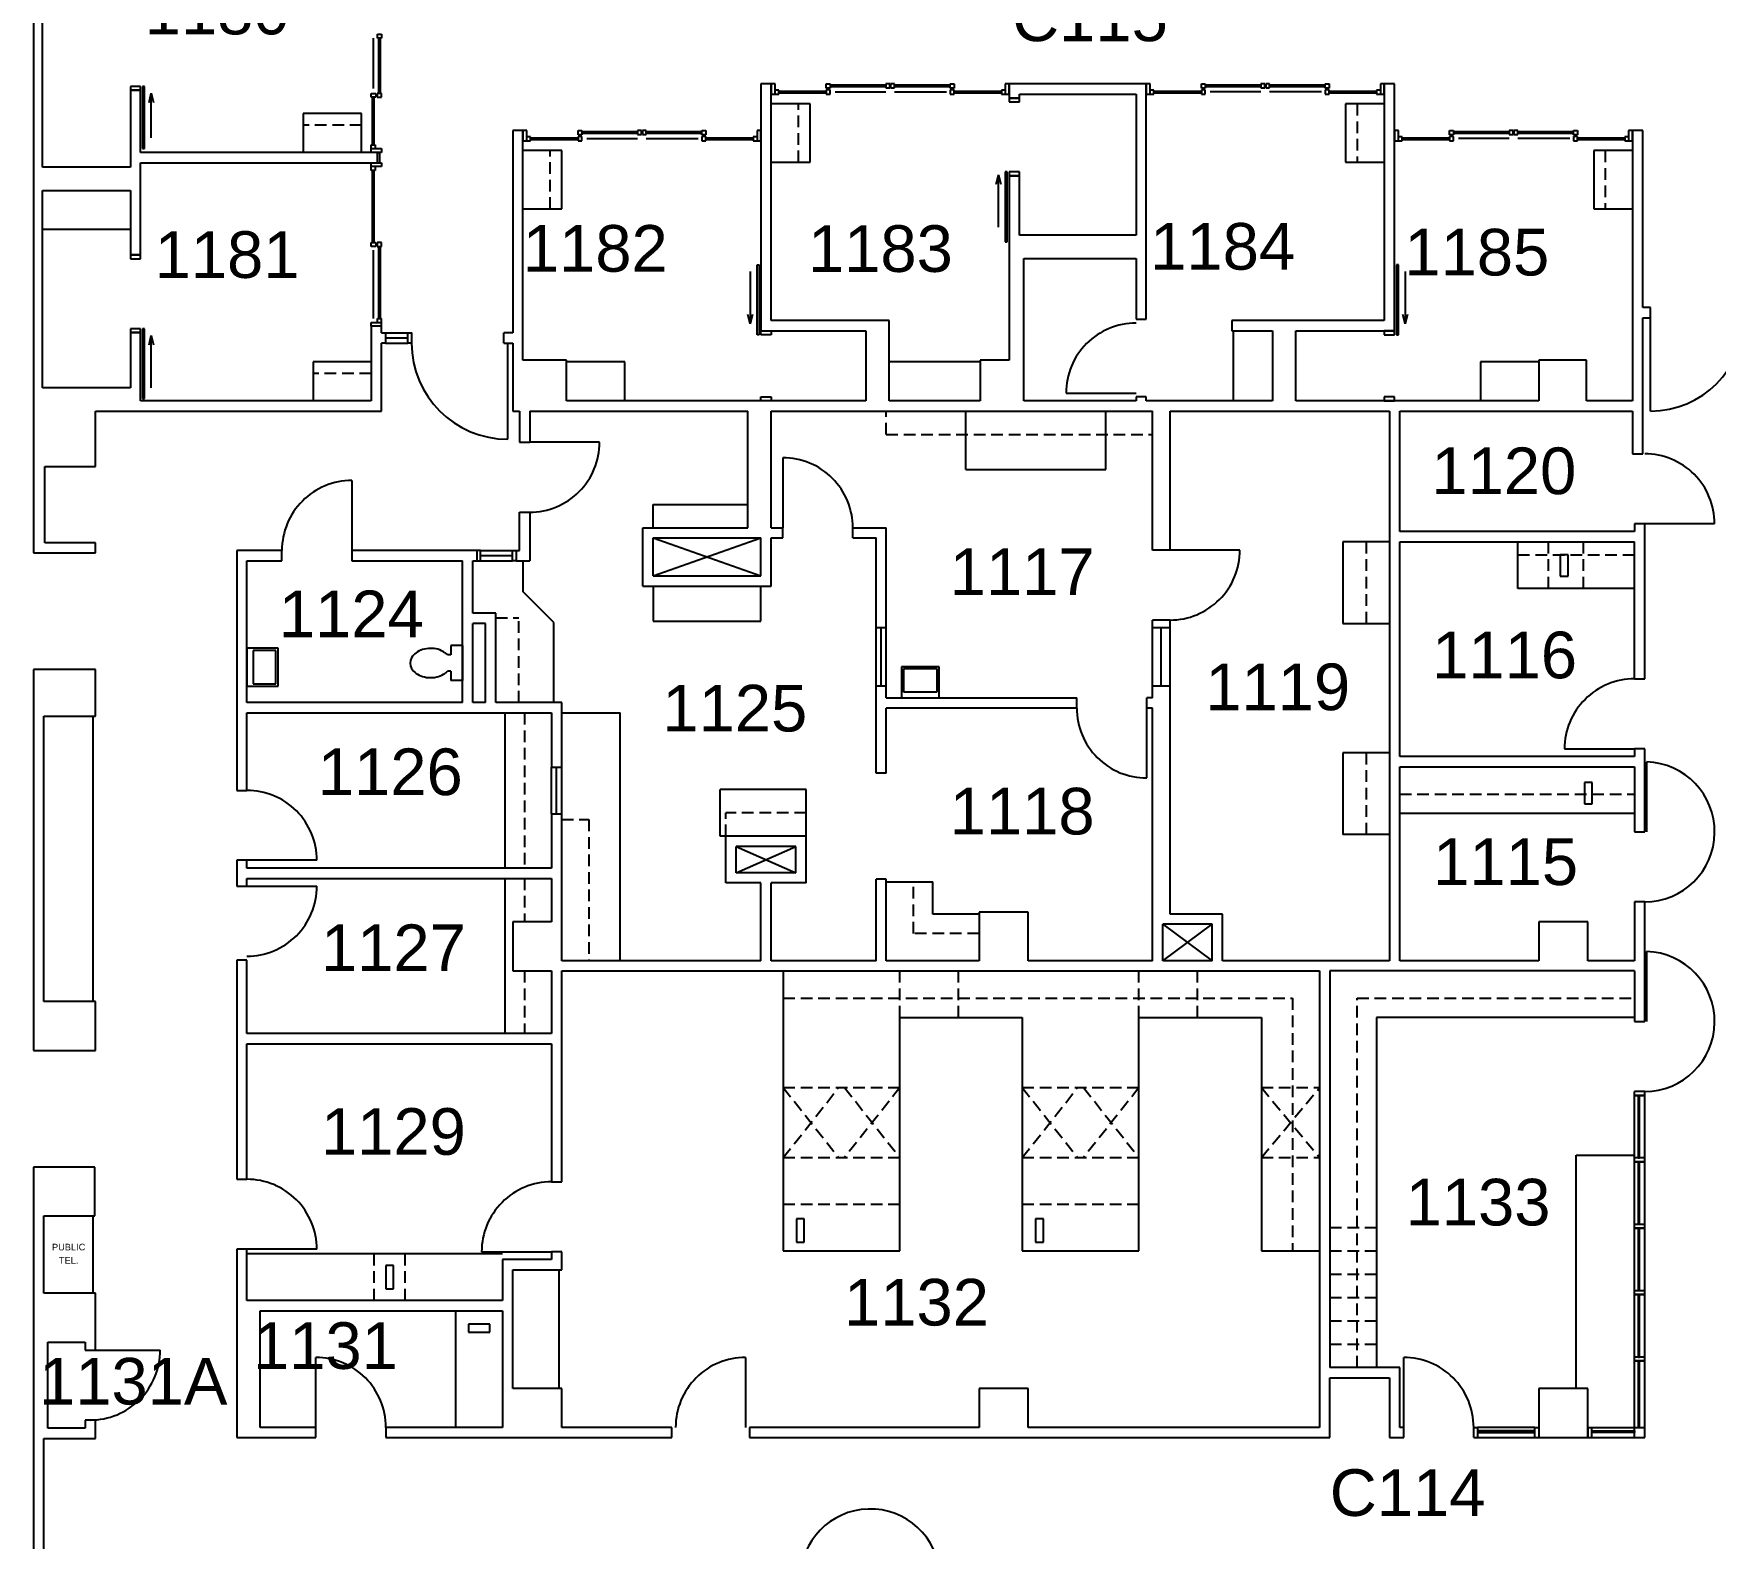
# Model space of a CAD drawing. Header units: inches. Extents: x -84 to 5907, y -479 to 3000.
# Drawn here: x 3899 to 4764, y 1703 to 2477 of the extents above; entities that cross this region are included whole.
import ezdxf
from ezdxf.enums import TextEntityAlignment as Align

# ---------------------------------------------------------------- set-up
doc = ezdxf.new("R2010")
doc.units = ezdxf.units.IN
doc.header["$LTSCALE"] = 48
doc.header["$MEASUREMENT"] = 0
doc.linetypes.add('HIDDEN2', pattern=[0.1875, 0.125, -0.0625])
for name, color, linetype in [('A-ANNO-RNUM', 4, 'CONTINUOUS'), ('A-ANNO-TEXT', 4, 'CONTINUOUS'), ('A-DOOR', 2, 'CONTINUOUS'), ('A-FLOR-CASE', 3, 'CONTINUOUS'), ('A-FLOR-CASE-UPPR', 3, 'HIDDEN2'), ('A-FLOR-EVTR', 2, 'CONTINUOUS'), ('A-FLOR-PFIX', 2, 'CONTINUOUS'), ('A-GLAZ', 2, 'CONTINUOUS'), ('A-GLAZ-SILL', 1, 'CONTINUOUS'), ('A-WALL-FULL', 6, 'CONTINUOUS')]:
    doc.layers.add(name, color=color, linetype=linetype)
doc.styles.add('ARIAL', font='arial.ttf')

msp = doc.modelspace()

# ---------------------------------------------------------------- linework, layer by layer
at = {"layer": 'A-ANNO-TEXT'}
for p, q in [((4394.12, 2399.13), (4395.32, 2403.93)), ((4395.32, 2403.93), (4396.52, 2399.13)), ((4395.32, 2377), (4395.32, 2403.93))]:
    msp.add_line(p, q, dxfattribs=at)
at = {"layer": 'A-DOOR'}
for p, q in [((4075.84, 2476.34), (4077.84, 2476.34)), ((4075.84, 2474.34), (4075.84, 2476.34)), ((4077.84, 2476.34), (4077.84, 2474.34)), ((4073.71, 2448.38), (4073.71, 2474.34)), ((4077.84, 2474.34), (4075.84, 2474.34)), ((4076.52, 2445.84), (4076.52, 2474.34)), ((4077.15, 2474.34), (4077.15, 2445.84)), ((3953.88, 2449.44), (3948.63, 2449.44)), ((3948.63, 2449.44), (3948.63, 2447.44)), ((3953.88, 2447.44), (3953.88, 2449.44)), ((3955.88, 2449.44), (3954.88, 2449.44)), ((3954.88, 2449.44), (3954.88, 2417.47)), ((3955.88, 2417.47), (3955.88, 2449.44)), ((4280.34, 2450.72), (4278.34, 2450.72)), ((4278.34, 2450.72), (4278.34, 2445.47)), ((4280.34, 2445.47), (4280.34, 2450.72)), ((4306.71, 2450.72), (4308.71, 2450.72)), ((4306.71, 2448.47), (4306.71, 2450.72)), ((4308.71, 2450.72), (4308.71, 2448.47)), ((4337.34, 2450.03), (4308.71, 2450.03)), ((4308.71, 2449.41), (4337.34, 2449.41)), ((4337.34, 2450.72), (4337.34, 2448.72)), ((4339.34, 2450.72), (4337.34, 2450.72)), ((4339.34, 2448.72), (4339.34, 2450.72)), ((4341.84, 2450.72), (4339.84, 2450.72)), ((4339.84, 2450.72), (4339.84, 2448.72)), ((4341.84, 2448.72), (4341.84, 2450.72)), ((4370.46, 2450.03), (4341.84, 2450.03)), ((4341.84, 2449.41), (4370.46, 2449.41)), ((4370.46, 2450.72), (4372.46, 2450.72)), ((4370.46, 2448.47), (4370.46, 2450.72)), ((4372.46, 2450.72), (4372.46, 2448.47)), ((4398.84, 2450.72), (4398.84, 2445.47)), ((4400.84, 2450.72), (4398.84, 2450.72)), ((4400.84, 2445.47), (4400.84, 2450.72)), ((4473.34, 2450.72), (4471.34, 2450.72)), ((4471.34, 2450.72), (4471.34, 2445.47)), ((4473.34, 2445.47), (4473.34, 2450.72)), ((4499.71, 2450.72), (4501.71, 2450.72)), ((4499.71, 2448.47), (4499.71, 2450.72)), ((4501.71, 2450.72), (4501.71, 2448.47)), ((4530.34, 2450.03), (4501.71, 2450.03)), ((4501.71, 2449.41), (4530.34, 2449.41)), ((4530.34, 2450.72), (4530.34, 2448.72)), ((4532.34, 2450.72), (4530.34, 2450.72)), ((4532.34, 2448.72), (4532.34, 2450.72)), ((4534.84, 2450.72), (4532.84, 2450.72)), ((4532.84, 2450.72), (4532.84, 2448.72)), ((4534.84, 2448.72), (4534.84, 2450.72)), ((4563.46, 2450.03), (4534.84, 2450.03)), ((4534.84, 2449.41), (4563.46, 2449.41)), ((4563.46, 2450.72), (4565.46, 2450.72)), ((4563.46, 2448.47), (4563.46, 2450.72)), ((4565.46, 2450.72), (4565.46, 2448.47)), ((4591.84, 2450.72), (4591.84, 2445.47)), ((4593.84, 2450.72), (4591.84, 2450.72)), ((4593.84, 2445.47), (4593.84, 2450.72)), ((3948.63, 2447.44), (3953.88, 2447.44)), ((3958.2, 2441.11), (3959.4, 2445.91)), ((3959.4, 2445.91), (3960.6, 2441.11)), ((3959.4, 2423.01), (3959.4, 2445.91)), ((4072.59, 2443.84), (4072.59, 2445.84)), ((4072.59, 2445.84), (4074.84, 2445.84)), ((4074.84, 2443.84), (4072.59, 2443.84)), ((4073.27, 2443.84), (4073.9, 2443.84)), ((4073.27, 2419.47), (4073.27, 2443.84)), ((4073.9, 2443.84), (4073.9, 2419.47)), ((4074.84, 2445.84), (4074.84, 2443.84)), ((4075.59, 2445.84), (4075.59, 2443.84)), ((4077.84, 2445.84), (4075.59, 2445.84)), ((4075.59, 2443.84), (4077.84, 2443.84)), ((4077.84, 2443.84), (4077.84, 2445.84)), ((4278.34, 2445.47), (4282.34, 2445.47)), ((4282.34, 2447.47), (4280.34, 2447.47)), ((4282.34, 2445.47), (4282.34, 2447.47)), ((4306.71, 2446.78), (4282.34, 2446.78)), ((4282.34, 2446.16), (4306.71, 2446.16)), ((4308.71, 2448.47), (4306.71, 2448.47)), ((4306.71, 2447.72), (4306.71, 2445.47)), ((4308.71, 2447.72), (4306.71, 2447.72)), ((4306.71, 2446.16), (4306.71, 2446.78)), ((4306.71, 2445.47), (4308.71, 2445.47)), ((4308.71, 2445.47), (4308.71, 2447.72)), ((4311.24, 2446.59), (4337.34, 2446.59)), ((4337.34, 2448.72), (4339.34, 2448.72)), ((4339.84, 2448.72), (4341.84, 2448.72)), ((4341.84, 2446.59), (4368.49, 2446.59)), ((4372.46, 2448.47), (4370.46, 2448.47)), ((4370.46, 2447.72), (4370.46, 2445.47)), ((4372.46, 2447.72), (4370.46, 2447.72)), ((4370.46, 2445.47), (4372.46, 2445.47)), ((4372.46, 2445.47), (4372.46, 2447.72)), ((4372.46, 2446.78), (4372.46, 2446.16)), ((4396.84, 2446.78), (4372.46, 2446.78)), ((4372.46, 2446.16), (4396.84, 2446.16)), ((4396.84, 2447.47), (4396.84, 2445.47)), ((4398.84, 2447.47), (4396.84, 2447.47)), ((4396.84, 2445.47), (4400.84, 2445.47)), ((4400.84, 2443.47), (4400.84, 2441.47)), ((4406.09, 2443.47), (4400.84, 2443.47)), ((4400.84, 2441.47), (4406.09, 2441.47)), ((4406.09, 2441.47), (4406.09, 2443.47)), ((4471.34, 2445.47), (4475.34, 2445.47)), ((4475.34, 2447.47), (4473.34, 2447.47)), ((4475.34, 2445.47), (4475.34, 2447.47)), ((4499.71, 2446.78), (4475.34, 2446.78)), ((4475.34, 2446.16), (4499.71, 2446.16)), ((4501.71, 2448.47), (4499.71, 2448.47)), ((4499.71, 2447.72), (4499.71, 2445.47)), ((4501.71, 2447.72), (4499.71, 2447.72)), ((4499.71, 2446.16), (4499.71, 2446.78)), ((4499.71, 2445.47), (4501.71, 2445.47)), ((4501.71, 2445.47), (4501.71, 2447.72)), ((4530.34, 2446.59), (4504.24, 2446.59)), ((4530.34, 2448.72), (4532.34, 2448.72)), ((4532.84, 2448.72), (4534.84, 2448.72)), ((4561.49, 2446.59), (4534.84, 2446.59)), ((4565.46, 2448.47), (4563.46, 2448.47)), ((4563.46, 2447.72), (4563.46, 2445.47)), ((4565.46, 2447.72), (4563.46, 2447.72)), ((4563.46, 2445.47), (4565.46, 2445.47)), ((4565.46, 2445.47), (4565.46, 2447.72)), ((4565.46, 2446.78), (4565.46, 2446.16)), ((4589.84, 2446.78), (4565.46, 2446.78)), ((4565.46, 2446.16), (4589.84, 2446.16)), ((4589.84, 2447.47), (4589.84, 2445.47)), ((4591.84, 2447.47), (4589.84, 2447.47)), ((4589.84, 2445.47), (4593.84, 2445.47)), ((4152.59, 2426.72), (4150.59, 2426.72)), ((4150.59, 2426.72), (4150.59, 2421.47)), ((4152.59, 2421.47), (4152.59, 2426.72)), ((4154.59, 2423.47), (4152.59, 2423.47)), ((4154.59, 2421.47), (4154.59, 2423.47)), ((4178.96, 2426.72), (4180.96, 2426.72)), ((4178.96, 2424.47), (4178.96, 2426.72)), ((4180.96, 2424.47), (4178.96, 2424.47)), ((4178.96, 2423.72), (4178.96, 2421.47)), ((4180.96, 2423.72), (4178.96, 2423.72)), ((4180.96, 2426.72), (4180.96, 2424.47)), ((4209.59, 2426.03), (4180.96, 2426.03)), ((4180.96, 2425.41), (4209.59, 2425.41)), ((4180.96, 2421.47), (4180.96, 2423.72)), ((4209.59, 2426.72), (4209.59, 2424.72)), ((4211.59, 2426.72), (4209.59, 2426.72)), ((4209.59, 2424.72), (4211.59, 2424.72)), ((4211.59, 2424.72), (4211.59, 2426.72)), ((4214.09, 2426.72), (4212.09, 2426.72)), ((4212.09, 2426.72), (4212.09, 2424.72)), ((4212.09, 2424.72), (4214.09, 2424.72)), ((4214.09, 2424.72), (4214.09, 2426.72)), ((4242.71, 2426.03), (4214.09, 2426.03)), ((4214.09, 2425.41), (4242.71, 2425.41)), ((4242.71, 2426.72), (4244.71, 2426.72)), ((4242.71, 2424.47), (4242.71, 2426.72)), ((4244.71, 2424.47), (4242.71, 2424.47)), ((4242.71, 2423.72), (4242.71, 2421.47)), ((4244.71, 2423.72), (4242.71, 2423.72)), ((4244.71, 2426.72), (4244.71, 2424.47)), ((4244.71, 2421.47), (4244.71, 2423.72)), ((4269.09, 2423.47), (4269.09, 2421.47)), ((4271.09, 2423.47), (4269.09, 2423.47)), ((4271.09, 2426.72), (4271.09, 2421.47)), ((4273.09, 2426.72), (4271.09, 2426.72)), ((4273.09, 2421.47), (4273.09, 2426.72)), ((4601.09, 2426.72), (4599.09, 2426.72)), ((4599.09, 2426.72), (4599.09, 2421.47)), ((4601.09, 2421.47), (4601.09, 2426.72)), ((4603.09, 2423.47), (4601.09, 2423.47)), ((4603.09, 2421.47), (4603.09, 2423.47)), ((4627.46, 2426.72), (4629.46, 2426.72)), ((4627.46, 2424.47), (4627.46, 2426.72)), ((4629.46, 2424.47), (4627.46, 2424.47)), ((4627.46, 2423.72), (4627.46, 2421.47)), ((4629.46, 2423.72), (4627.46, 2423.72)), ((4629.46, 2426.72), (4629.46, 2424.47)), ((4658.09, 2426.03), (4629.46, 2426.03)), ((4629.46, 2425.41), (4658.09, 2425.41)), ((4629.46, 2421.47), (4629.46, 2423.72)), ((4658.09, 2426.72), (4658.09, 2424.72)), ((4660.09, 2426.72), (4658.09, 2426.72)), ((4658.09, 2424.72), (4660.09, 2424.72)), ((4660.09, 2424.72), (4660.09, 2426.72)), ((4662.59, 2426.72), (4660.59, 2426.72)), ((4660.59, 2426.72), (4660.59, 2424.72)), ((4660.59, 2424.72), (4662.59, 2424.72)), ((4662.59, 2424.72), (4662.59, 2426.72)), ((4691.21, 2426.03), (4662.59, 2426.03)), ((4662.59, 2425.41), (4691.21, 2425.41)), ((4691.21, 2426.72), (4693.21, 2426.72)), ((4691.21, 2424.47), (4691.21, 2426.72)), ((4693.21, 2424.47), (4691.21, 2424.47)), ((4691.21, 2423.72), (4691.21, 2421.47)), ((4693.21, 2423.72), (4691.21, 2423.72)), ((4693.21, 2426.72), (4693.21, 2424.47)), ((4693.21, 2421.47), (4693.21, 2423.72)), ((4717.59, 2423.47), (4717.59, 2421.47)), ((4719.59, 2423.47), (4717.59, 2423.47)), ((4719.59, 2426.72), (4719.59, 2421.47)), ((4721.59, 2426.72), (4719.59, 2426.72)), ((4721.59, 2421.47), (4721.59, 2426.72)), ((3954.88, 2417.47), (3955.88, 2417.47)), ((4072.59, 2419.47), (4074.59, 2419.47)), ((4072.59, 2415.47), (4072.59, 2419.47)), ((4072.59, 2417.47), (4077.84, 2417.47)), ((4077.84, 2415.47), (4072.59, 2415.47)), ((4074.59, 2419.47), (4074.59, 2417.47)), ((4075.84, 2415.47), (4076.84, 2415.47)), ((4075.84, 2410.22), (4075.84, 2415.47)), ((4076.84, 2415.47), (4076.84, 2410.22)), ((4077.84, 2417.47), (4077.84, 2415.47)), ((4150.59, 2421.47), (4154.59, 2421.47)), ((4178.96, 2422.78), (4154.59, 2422.78)), ((4154.59, 2422.16), (4178.96, 2422.16)), ((4178.96, 2422.16), (4178.96, 2422.78)), ((4178.96, 2421.47), (4180.96, 2421.47)), ((4183.49, 2422.59), (4209.59, 2422.59)), ((4214.09, 2422.59), (4240.74, 2422.59)), ((4242.71, 2421.47), (4244.71, 2421.47)), ((4244.71, 2422.78), (4244.71, 2422.16)), ((4269.09, 2422.78), (4244.71, 2422.78)), ((4244.71, 2422.16), (4269.09, 2422.16)), ((4269.09, 2421.47), (4273.09, 2421.47)), ((4599.09, 2421.47), (4603.09, 2421.47)), ((4627.46, 2422.78), (4603.09, 2422.78)), ((4603.09, 2422.16), (4627.46, 2422.16)), ((4627.46, 2422.16), (4627.46, 2422.78)), ((4627.46, 2421.47), (4629.46, 2421.47)), ((4658.09, 2422.59), (4631.99, 2422.59)), ((4689.24, 2422.59), (4662.59, 2422.59)), ((4691.21, 2421.47), (4693.21, 2421.47)), ((4693.21, 2422.78), (4693.21, 2422.16)), ((4717.59, 2422.78), (4693.21, 2422.78)), ((4693.21, 2422.16), (4717.59, 2422.16)), ((4717.59, 2421.47), (4721.59, 2421.47)), ((4072.59, 2406.22), (4072.59, 2410.22)), ((4072.59, 2410.22), (4077.84, 2410.22)), ((4077.84, 2408.22), (4072.59, 2408.22)), ((4074.59, 2406.22), (4072.59, 2406.22)), ((4073.27, 2369.16), (4073.27, 2406.22)), ((4073.9, 2406.22), (4073.9, 2369.16)), ((4074.59, 2408.22), (4074.59, 2406.22)), ((4077.84, 2410.22), (4077.84, 2408.22)), ((4398.84, 2405.58), (4398.84, 2369.58)), ((4399.84, 2405.58), (4398.84, 2405.58)), ((4399.84, 2369.58), (4399.84, 2405.58)), ((4400.84, 2405.47), (4400.84, 2403.47)), ((4406.09, 2405.47), (4400.84, 2405.47)), ((4400.84, 2403.47), (4406.09, 2403.47)), ((4406.09, 2403.47), (4406.09, 2405.47)), ((3948.63, 2362.84), (3948.63, 2360.84)), ((3953.88, 2362.84), (3948.63, 2362.84)), ((3953.88, 2360.84), (3953.88, 2362.84)), ((4072.59, 2367.16), (4072.59, 2369.16)), ((4072.59, 2369.16), (4074.84, 2369.16)), ((4074.84, 2367.16), (4072.59, 2367.16)), ((4073.9, 2369.16), (4073.27, 2369.16)), ((4073.71, 2330.09), (4073.71, 2365.19)), ((4074.84, 2369.16), (4074.84, 2367.16)), ((4075.59, 2369.16), (4075.59, 2367.16)), ((4077.84, 2369.16), (4075.59, 2369.16)), ((4075.59, 2367.16), (4077.84, 2367.16)), ((4076.52, 2330.09), (4076.52, 2367.16)), ((4077.15, 2367.16), (4077.15, 2330.09)), ((4077.84, 2367.16), (4077.84, 2369.16)), ((4398.84, 2369.58), (4399.84, 2369.58)), ((3948.63, 2360.84), (3953.88, 2360.84)), ((4267.57, 2354.18), (4267.57, 2327.26)), ((4271.09, 2357.72), (4272.09, 2357.72)), ((4271.09, 2321.72), (4271.09, 2357.72)), ((4272.09, 2357.72), (4272.09, 2321.72)), ((4601.09, 2357.72), (4600.09, 2357.72)), ((4600.09, 2357.72), (4600.09, 2321.72)), ((4601.09, 2321.72), (4601.09, 2357.72)), ((4604.6, 2354.18), (4604.6, 2327.26)), ((4072.59, 2328.09), (4077.84, 2328.09)), ((4072.59, 2326.09), (4072.59, 2328.09)), ((4075.84, 2330.09), (4077.84, 2330.09)), ((4075.84, 2328.09), (4075.84, 2330.09)), ((4077.84, 2326.09), (4077.84, 2330.09)), ((4267.57, 2327.26), (4266.37, 2332.06)), ((4268.77, 2332.06), (4267.57, 2327.26)), ((4604.6, 2327.26), (4603.4, 2332.06)), ((4605.8, 2332.06), (4604.6, 2327.26)), ((4730.84, 2282.47), (4730.84, 2330.47)), ((3953.88, 2324.84), (3948.63, 2324.84)), ((3948.63, 2324.84), (3948.63, 2322.84)), ((3948.63, 2322.84), (3953.88, 2322.84)), ((3953.88, 2322.84), (3953.88, 2324.84)), ((3955.88, 2324.84), (3954.88, 2324.84)), ((3954.88, 2324.84), (3954.88, 2288.84)), ((3955.88, 2288.84), (3955.88, 2324.84)), ((3958.2, 2316.51), (3959.4, 2321.31)), ((3959.4, 2321.31), (3960.6, 2316.51)), ((3959.4, 2294.38), (3959.4, 2321.31)), ((4077.84, 2326.09), (4072.59, 2326.09)), ((4272.09, 2321.72), (4271.09, 2321.72)), ((4273.09, 2323.72), (4278.34, 2323.72)), ((4273.09, 2321.72), (4273.09, 2323.72)), ((4278.34, 2321.72), (4273.09, 2321.72)), ((4278.34, 2323.72), (4278.34, 2321.72)), ((4593.84, 2323.72), (4593.84, 2321.72)), ((4599.09, 2323.72), (4593.84, 2323.72)), ((4593.84, 2321.72), (4599.09, 2321.72)), ((4599.09, 2321.72), (4599.09, 2323.72)), ((4600.09, 2321.72), (4601.09, 2321.72)), ((4142.84, 2267.97), (4142.84, 2317.47)), ((3954.88, 2288.84), (3955.88, 2288.84)), ((4273.09, 2289.72), (4278.34, 2289.72)), ((4273.09, 2287.72), (4273.09, 2289.72)), ((4278.34, 2287.72), (4273.09, 2287.72)), ((4278.34, 2289.72), (4278.34, 2287.72)), ((4430.09, 2291.72), (4466.09, 2291.72)), ((4599.09, 2289.72), (4593.84, 2289.72)), ((4593.84, 2289.72), (4593.84, 2287.72)), ((4593.84, 2287.72), (4599.09, 2287.72)), ((4599.09, 2287.72), (4599.09, 2289.72)), ((4190.09, 2266.47), (4154.09, 2266.47)), ((4284.34, 2258.47), (4284.34, 2222.47)), ((4062.59, 2246.72), (4062.59, 2210.72)), ((4763.84, 2224.47), (4727.84, 2224.47)), ((4519.59, 2210.97), (4483.59, 2210.97)), ((4471.59, 2093.72), (4471.59, 2129.72)), ((4686.59, 2108.72), (4722.59, 2108.72)), ((4728.84, 2101.93), (4728.84, 2065.99)), ((4044.59, 2051.37), (4008.59, 2051.37)), ((4008.59, 2038.07), (4044.59, 2038.07)), ((4728.84, 2004.47), (4728.84, 1968.47)), ((4044.59, 1851.3), (4008.59, 1851.3)), ((4129.34, 1849.97), (4165.34, 1849.97)), ((3927.96, 1799.47), (3963.96, 1799.47)), ((4044.09, 1759.72), (4044.09, 1795.72)), ((4265.17, 1795.72), (4265.17, 1759.72)), ((4603.84, 1759.72), (4603.84, 1795.72))]:
    msp.add_line(p, q, dxfattribs=at)
for centre, radius, start, end in [((4730.84, 2330.47), 48, 270, 0), ((4466.09, 2291.72), 36, 89.99999, 180.00001), ((4142.84, 2317.47), 49.5, 180, 270), ((4154.09, 2266.47), 36, 270, 0.00001), ((4727.84, 2224.47), 36, 359.99999, 90.00001), ((4284.34, 2222.47), 36, 359.99999, 90.00001), ((4062.59, 2210.72), 36, 89.99999, 180), ((4483.59, 2210.97), 36, 270.00001, 0.00003), ((4722.59, 2108.72), 36, 89.99999, 180.00001), ((4471.59, 2129.72), 36, 180.00001, 270.00003), ((4727.84, 2065.99), 36, 269.99999, 88.4083), ((4008.59, 2051.37), 36, 359.99999, 90), ((4008.59, 2038.07), 36, 269.99999, 0.00001), ((4727.84, 1968.47), 36, 269.99999, 88.4083), ((4008.59, 1851.3), 36, 359.99999, 90), ((4165.34, 1849.97), 36, 89.99999, 180.00001), ((3927.96, 1799.47), 36, 269.99999, 0.00001), ((4044.09, 1759.72), 36, 359.99999, 90.00001), ((4265.17, 1759.72), 36, 89.99999, 180), ((4603.84, 1759.72), 36, 359.99999, 90.00001), ((4329.34, 1681.72), 36, 3.18469, 180)]:
    msp.add_arc(centre, radius, start, end, dxfattribs=at)
at = {"layer": 'A-FLOR-CASE'}
for p, q in [((4298.34, 2440.47), (4278.34, 2440.47)), ((4298.34, 2410.47), (4298.34, 2440.47)), ((4573.84, 2440.47), (4573.84, 2410.47)), ((4593.84, 2440.47), (4573.84, 2440.47)), ((4067.59, 2435.47), (4037.59, 2435.47)), ((4037.59, 2435.47), (4037.59, 2415.47)), ((4067.59, 2415.47), (4067.59, 2435.47)), ((4170.59, 2416.47), (4150.59, 2416.47)), ((4170.59, 2386.47), (4170.59, 2416.47)), ((4701.59, 2416.47), (4701.59, 2386.47)), ((4721.59, 2416.47), (4701.59, 2416.47)), ((4278.34, 2410.47), (4298.34, 2410.47)), ((4573.84, 2410.47), (4593.84, 2410.47)), ((4150.59, 2386.47), (4170.59, 2386.47)), ((4701.59, 2386.47), (4721.59, 2386.47)), ((3948.63, 2375.84), (3903.46, 2375.84)), ((4516.34, 2287.72), (4516.34, 2323.72)), ((4072.59, 2307.72), (4042.59, 2307.72)), ((4042.59, 2307.72), (4042.59, 2287.72)), ((4203.09, 2307.72), (4173.09, 2307.72)), ((4203.09, 2287.72), (4203.09, 2307.72)), ((4385.96, 2307.72), (4339.09, 2307.72)), ((4643.34, 2307.72), (4643.34, 2287.72)), ((4673.34, 2307.72), (4643.34, 2307.72)), ((4378.59, 2252.47), (4378.59, 2282.47)), ((4450.59, 2252.47), (4450.59, 2282.47)), ((4378.59, 2252.47), (4450.59, 2252.47)), ((4217.59, 2234.47), (4266.34, 2234.47)), ((4217.59, 2222.47), (4217.59, 2234.47)), ((4572.59, 2215.22), (4572.59, 2173.22)), ((4596.59, 2215.22), (4572.59, 2215.22)), ((4662.59, 2191.22), (4662.59, 2215.22)), ((4684.38, 2208.56), (4684.38, 2197.56)), ((4688.38, 2208.56), (4684.38, 2208.56)), ((4688.38, 2197.56), (4688.38, 2208.56)), ((4150.65, 2205.47), (4150.65, 2189.62)), ((4166.59, 2173.68), (4150.65, 2189.62)), ((4217.59, 2192.47), (4217.59, 2174.47)), ((4273.09, 2174.47), (4273.09, 2192.47)), ((4722.59, 2191.22), (4662.59, 2191.22)), ((4684.38, 2197.56), (4688.38, 2197.56)), ((4166.59, 2132.47), (4166.59, 2173.68)), ((4217.59, 2174.47), (4273.09, 2174.47)), ((4572.59, 2173.22), (4596.59, 2173.22)), ((3929.34, 2125.47), (3929.34, 1978.72)), ((4141.34, 2127.22), (4141.34, 2047.37)), ((4170.59, 2127.22), (4200.59, 2127.22)), ((4200.59, 1999.72), (4200.59, 2127.22)), ((4596.59, 2106.72), (4572.59, 2106.72)), ((4572.59, 2106.72), (4572.59, 2064.72)), ((4296.34, 2087.72), (4252.09, 2087.72)), ((4252.09, 2063.72), (4252.09, 2087.72)), ((4296.34, 2063.72), (4296.34, 2087.72)), ((4696.86, 2091.42), (4696.86, 2080.42)), ((4700.86, 2091.42), (4696.86, 2091.42)), ((4700.86, 2080.42), (4700.86, 2091.42)), ((4696.86, 2080.42), (4700.86, 2080.42)), ((4722.59, 2075.47), (4601.84, 2075.47)), ((4255.09, 2063.72), (4252.09, 2063.72)), ((4596.59, 2064.72), (4572.59, 2064.72)), ((4141.34, 2042.07), (4141.34, 1962.22)), ((4337.59, 2040.29), (4361.59, 2040.29)), ((4361.59, 2023.72), (4361.59, 2040.29)), ((4385.34, 2023.72), (4361.59, 2023.72)), ((4284.59, 1994.47), (4284.59, 1850.47)), ((4344.59, 1970.47), (4407.59, 1970.47)), ((4344.59, 1850.47), (4344.59, 1970.47)), ((4407.59, 1970.47), (4407.59, 1850.47)), ((4467.59, 1970.47), (4530.59, 1970.47)), ((4467.59, 1850.47), (4467.59, 1970.47)), ((4530.59, 1970.47), (4530.59, 1850.47)), ((4589.84, 1970.47), (4589.84, 1790.47)), ((4722.59, 1970.47), (4589.84, 1970.47)), ((4692.59, 1899.72), (4722.59, 1899.72)), ((4692.59, 1779.72), (4692.59, 1899.72)), ((3929.34, 1868.47), (3929.34, 1828.72)), ((4291.41, 1867.04), (4291.41, 1855.04)), ((4295.41, 1867.04), (4291.41, 1867.04)), ((4295.41, 1855.04), (4295.41, 1867.04)), ((4414.41, 1867.04), (4414.41, 1855.04)), ((4418.41, 1867.04), (4414.41, 1867.04)), ((4418.41, 1855.04), (4418.41, 1867.04)), ((4291.41, 1855.04), (4295.41, 1855.04)), ((4414.41, 1855.04), (4418.41, 1855.04)), ((4140.09, 1848.97), (4008.59, 1848.97)), ((4284.59, 1850.47), (4344.59, 1850.47)), ((4407.59, 1850.47), (4467.59, 1850.47)), ((4530.59, 1850.47), (4560.59, 1850.47)), ((4080, 1842.97), (4080, 1830.97)), ((4084, 1842.97), (4080, 1842.97)), ((4084, 1830.97), (4084, 1842.97)), ((4169.34, 1779.72), (4169.34, 1840.72)), ((4080, 1830.97), (4084, 1830.97)), ((4116.09, 1759.72), (4116.09, 1819.72)), ((4122.59, 1812.72), (4122.59, 1808.72)), ((4133.59, 1812.72), (4122.59, 1812.72)), ((4122.59, 1808.72), (4133.59, 1808.72)), ((4133.59, 1808.72), (4133.59, 1812.72))]:
    msp.add_line(p, q, dxfattribs=at)
at = {"layer": 'A-FLOR-CASE-UPPR'}
for p, q in [((4292.34, 2410.47), (4292.34, 2440.47)), ((4579.84, 2440.47), (4579.84, 2410.47)), ((4067.59, 2429.47), (4037.59, 2429.47)), ((4164.59, 2386.47), (4164.59, 2416.47)), ((4707.59, 2416.47), (4707.59, 2386.47)), ((4072.59, 2301.72), (4042.59, 2301.72)), ((4337.59, 2270.47), (4337.59, 2282.47)), ((4337.59, 2270.47), (4474.59, 2270.47)), ((4584.59, 2215.22), (4584.59, 2173.22)), ((4662.59, 2208.47), (4722.59, 2208.47)), ((4678.39, 2191.22), (4678.39, 2215.22)), ((4696.39, 2191.22), (4696.39, 2215.22)), ((4136.59, 2176.18), (4148.59, 2176.18)), ((4148.59, 2132.47), (4148.59, 2176.18)), ((4151.34, 2127.22), (4151.34, 2047.37)), ((4584.59, 2106.72), (4584.59, 2064.72)), ((4601.84, 2085.47), (4722.59, 2085.47)), ((4170.59, 2072.29), (4184.59, 2072.29)), ((4184.59, 2072.29), (4184.59, 1999.72)), ((4296.34, 2075.72), (4255.09, 2075.72)), ((4255.09, 2063.72), (4255.09, 2075.72)), ((4151.34, 2042.07), (4151.34, 2019.72)), ((4351.59, 2013.72), (4351.59, 2040.29)), ((4385.34, 2013.72), (4351.59, 2013.72)), ((4151.34, 1994.47), (4151.34, 1962.22)), ((4344.59, 1970.47), (4344.59, 1994.47)), ((4374.59, 1994.47), (4374.59, 1970.47)), ((4467.59, 1970.47), (4467.59, 1994.47)), ((4497.59, 1994.47), (4497.59, 1970.47)), ((4284.59, 1980.47), (4546.59, 1980.47)), ((4546.59, 1980.47), (4546.59, 1850.47)), ((4579.84, 1980.47), (4722.59, 1980.47)), ((4579.84, 1790.47), (4579.84, 1980.47)), ((4284.59, 1934.47), (4344.59, 1934.47)), ((4284.59, 1898.47), (4313.09, 1934.47)), ((4284.59, 1934.47), (4313.09, 1898.47)), ((4344.59, 1934.47), (4316.09, 1898.47)), ((4316.09, 1934.47), (4344.59, 1898.47)), ((4407.59, 1934.47), (4467.59, 1934.47)), ((4407.59, 1898.47), (4436.09, 1934.47)), ((4407.59, 1934.47), (4436.09, 1898.47)), ((4467.59, 1934.47), (4439.09, 1898.47)), ((4439.09, 1934.47), (4467.59, 1898.47)), ((4530.59, 1934.47), (4560.59, 1934.47)), ((4530.59, 1898.47), (4560.59, 1934.47)), ((4530.59, 1934.47), (4560.59, 1898.47)), ((4284.59, 1898.47), (4344.59, 1898.47)), ((4407.59, 1898.47), (4467.59, 1898.47)), ((4530.59, 1898.47), (4560.59, 1898.47)), ((4284.59, 1874.47), (4344.59, 1874.47)), ((4407.59, 1874.47), (4467.59, 1874.47)), ((4565.84, 1862.47), (4589.84, 1862.47)), ((4074, 1824.97), (4074, 1848.97)), ((4090, 1824.97), (4090, 1848.97)), ((4565.84, 1850.47), (4589.84, 1850.47)), ((4565.84, 1838.47), (4589.84, 1838.47)), ((4565.84, 1826.47), (4589.84, 1826.47)), ((4565.84, 1814.47), (4589.84, 1814.47)), ((4565.84, 1802.47), (4589.84, 1802.47))]:
    msp.add_line(p, q, dxfattribs=at)
at = {"layer": 'A-FLOR-EVTR'}
for p, q in [((4217.59, 2197.72), (4273.09, 2217.22)), ((4217.59, 2217.22), (4273.09, 2197.72)), ((4260.34, 2044.97), (4291.09, 2058.47)), ((4260.34, 2058.47), (4291.09, 2044.97)), ((4479.84, 1999.72), (4505.34, 2018.47)), ((4479.84, 2018.47), (4505.34, 1999.72))]:
    msp.add_line(p, q, dxfattribs=at)
at = {"layer": 'A-FLOR-PFIX'}
for p, q in [((4024.6, 2160.45), (4008.59, 2160.45)), ((4008.59, 2160.45), (4008.59, 2141.03)), ((4023.47, 2159.37), (4011.74, 2159.37)), ((4011.74, 2159.37), (4011.74, 2142.11)), ((4023.47, 2142.11), (4023.47, 2159.37)), ((4024.6, 2141.03), (4024.6, 2160.45)), ((4113.59, 2157.08), (4111.73, 2157.08)), ((4119.59, 2161.84), (4113.59, 2161.84)), ((4113.59, 2161.84), (4113.59, 2157.08)), ((4119.59, 2161.84), (4119.59, 2143.84)), ((4113.59, 2148.61), (4111.73, 2148.61)), ((4113.59, 2148.61), (4113.59, 2143.84)), ((4345.36, 2150.98), (4345.36, 2134.97)), ((4364.77, 2150.98), (4345.36, 2150.98)), ((4346.44, 2149.86), (4346.44, 2138.12)), ((4363.69, 2149.86), (4346.44, 2149.86)), ((4363.69, 2138.12), (4363.69, 2149.86)), ((4364.77, 2134.97), (4364.77, 2150.98)), ((4008.59, 2141.03), (4024.6, 2141.03)), ((4011.74, 2142.11), (4023.47, 2142.11)), ((4119.59, 2143.84), (4113.59, 2143.84)), ((4346.44, 2138.12), (4363.69, 2138.12)), ((4345.36, 2134.97), (4364.77, 2134.97))]:
    msp.add_line(p, q, dxfattribs=at)
for centre, radius, start, end in [((4098.03, 2152.84), 5.44, 149.8906, 210.1094), ((4100.46, 2151.43), 8.25, 125.53768, 149.8906), ((4102.05, 2149.21), 10.98, 106.48174, 125.53768), ((4103.09, 2145.69), 14.65, 90, 106.48174), ((4103.76, 2149.32), 11.04, 73.51826, 93.51581), ((4103.45, 2148.26), 12.15, 54.46232, 73.51826), ((4105.72, 2151.43), 8.25, 43.16245, 54.46232), ((4100.46, 2154.25), 8.25, 210.1094, 234.46232), ((4102.05, 2156.48), 10.98, 234.46232, 253.51826), ((4104.13, 2156.48), 10.98, 286.48174, 305.53768), ((4105.72, 2154.25), 8.25, 305.53768, 316.83755), ((4103.09, 2159.99), 14.65, 253.51826, 270), ((4103.09, 2159.99), 14.65, 270, 286.48174)]:
    msp.add_arc(centre, radius, start, end, dxfattribs=at)
at = {"layer": 'A-GLAZ'}
for p, q in [((4079.84, 2320.09), (4091.34, 2320.09)), ((4128.84, 2208.09), (4145.21, 2208.09)), ((4334.96, 2140.97), (4334.96, 2170.97)), ((4479.09, 2140.97), (4479.09, 2170.97)), ((4167.96, 2075.29), (4167.96, 2099.29)), ((4724.46, 1930.47), (4724.46, 1898.32)), ((4725.21, 1930.47), (4724.46, 1930.47)), ((4725.21, 1930.47), (4724.46, 1930.47)), ((4725.21, 1898.32), (4725.21, 1930.47)), ((4724.46, 1898.32), (4725.21, 1898.32)), ((4724.46, 1896.32), (4724.46, 1864.17)), ((4725.21, 1896.32), (4724.46, 1896.32)), ((4725.21, 1864.17), (4725.21, 1896.32)), ((4724.46, 1864.17), (4725.21, 1864.17)), ((4724.46, 1862.17), (4724.46, 1830.02)), ((4725.21, 1862.17), (4724.46, 1862.17)), ((4725.21, 1830.02), (4725.21, 1862.17)), ((4724.46, 1830.02), (4725.21, 1830.02)), ((4724.46, 1828.02), (4724.46, 1795.87)), ((4725.21, 1828.02), (4724.46, 1828.02)), ((4725.21, 1795.87), (4725.21, 1828.02)), ((4724.46, 1795.87), (4725.21, 1795.87)), ((4724.46, 1793.87), (4724.46, 1759.72)), ((4725.21, 1793.87), (4724.46, 1793.87)), ((4725.21, 1759.72), (4725.21, 1793.87)), ((4641.84, 1757.85), (4641.84, 1757.1)), ((4671.34, 1757.84), (4641.84, 1757.85)), ((4641.84, 1757.1), (4671.34, 1757.09)), ((4671.34, 1757.09), (4671.34, 1757.84)), ((4698.59, 1759.72), (4698.59, 1754.47)), ((4700.59, 1757.09), (4700.59, 1757.84)), ((4700.59, 1757.84), (4722.59, 1757.84)), ((4722.59, 1757.09), (4700.59, 1757.09)), ((4722.59, 1757.84), (4722.59, 1757.09)), ((4724.46, 1759.72), (4725.21, 1759.72))]:
    msp.add_line(p, q, dxfattribs=at)
at = {"layer": 'A-GLAZ-SILL'}
for p, q in [((4079.84, 2322.72), (4091.34, 2322.72)), ((4079.84, 2317.47), (4091.34, 2317.47)), ((4128.84, 2210.72), (4145.21, 2210.72)), ((4128.84, 2205.47), (4145.21, 2205.47)), ((4332.34, 2140.97), (4332.34, 2170.97)), ((4337.59, 2140.97), (4337.59, 2170.97)), ((4474.59, 2140.97), (4474.59, 2170.97)), ((4483.59, 2140.97), (4483.59, 2170.97)), ((4165.34, 2075.29), (4165.34, 2099.29)), ((4170.59, 2075.29), (4170.59, 2099.29)), ((4722.59, 1896.32), (4722.59, 1932.47)), ((4727.84, 1932.47), (4722.59, 1932.47)), ((4722.59, 1930.47), (4727.84, 1930.47)), ((4727.84, 1930.47), (4722.59, 1930.47)), ((4727.84, 1896.32), (4727.84, 1932.47)), ((4727.84, 1898.32), (4722.59, 1898.32)), ((4722.59, 1896.32), (4727.84, 1896.32)), ((4727.84, 1896.32), (4722.59, 1896.32)), ((4722.59, 1754.47), (4722.59, 1896.32)), ((4727.84, 1754.47), (4727.84, 1896.32)), ((4722.59, 1864.17), (4727.84, 1864.17)), ((4727.84, 1862.17), (4722.59, 1862.17)), ((4722.59, 1862.17), (4727.84, 1862.17)), ((4722.59, 1830.02), (4727.84, 1830.02)), ((4722.59, 1828.02), (4727.84, 1828.02)), ((4727.84, 1828.02), (4722.59, 1828.02)), ((4727.84, 1795.87), (4722.59, 1795.87)), ((4722.59, 1793.87), (4727.84, 1793.87)), ((4727.84, 1793.87), (4722.59, 1793.87)), ((4639.84, 1759.72), (4641.84, 1759.72)), ((4639.84, 1754.47), (4639.84, 1759.72)), ((4671.34, 1759.72), (4641.84, 1759.72)), ((4641.84, 1759.72), (4641.84, 1754.47)), ((4671.34, 1759.71), (4673.34, 1759.71)), ((4671.34, 1754.46), (4671.34, 1759.71)), ((4673.34, 1759.71), (4673.34, 1754.46)), ((4698.59, 1759.72), (4722.59, 1759.72)), ((4698.59, 1759.72), (4698.59, 1754.47)), ((4700.59, 1754.47), (4700.59, 1759.72)), ((4722.59, 1759.72), (4727.84, 1759.72)), ((4639.84, 1754.46), (4641.84, 1754.46)), ((4641.84, 1754.47), (4671.34, 1754.46)), ((4671.34, 1754.46), (4673.34, 1754.46)), ((4698.59, 1754.47), (4722.59, 1754.47)), ((4722.59, 1754.47), (4727.84, 1754.47))]:
    msp.add_line(p, q, dxfattribs=at)
at = {"layer": 'A-WALL-FULL'}
for p, q in [((3898.84, 2496.47), (3898.84, 2209.47)), ((3903.46, 2407.84), (3903.46, 2487.94)), ((4273.09, 2450.72), (4273.09, 2323.72)), ((4278.34, 2450.72), (4273.09, 2450.72)), ((4278.34, 2328.97), (4278.34, 2450.72)), ((4400.84, 2450.72), (4400.84, 2443.47)), ((4471.34, 2450.72), (4400.84, 2450.72)), ((4471.34, 2329.72), (4471.34, 2450.72)), ((4593.84, 2450.72), (4593.84, 2328.97)), ((4599.09, 2450.72), (4593.84, 2450.72)), ((4599.09, 2323.72), (4599.09, 2450.72)), ((3948.63, 2447.44), (3948.63, 2407.84)), ((3953.88, 2447.44), (3948.63, 2447.44)), ((3953.88, 2415.47), (3953.88, 2447.44)), ((4400.84, 2443.47), (4406.09, 2443.47)), ((4406.09, 2445.47), (4466.09, 2445.47)), ((4406.09, 2443.47), (4406.09, 2445.47)), ((4466.09, 2445.47), (4466.09, 2372.97)), ((4145.34, 2426.72), (4145.34, 2322.72)), ((4150.59, 2426.72), (4145.34, 2426.72)), ((4150.59, 2308.72), (4150.59, 2426.72)), ((4721.59, 2426.72), (4721.59, 2287.72)), ((4726.84, 2426.72), (4721.59, 2426.72)), ((4726.84, 2335.72), (4726.84, 2426.72)), ((4075.84, 2415.47), (3953.88, 2415.47)), ((4075.84, 2410.22), (4075.84, 2415.47)), ((3948.63, 2407.84), (3903.46, 2407.84)), ((3953.88, 2410.22), (4075.84, 2410.22)), ((3953.88, 2362.84), (3953.88, 2410.22)), ((4400.84, 2403.47), (4400.84, 2308.72)), ((4406.09, 2403.47), (4400.84, 2403.47)), ((4406.09, 2372.97), (4406.09, 2403.47)), ((3903.46, 2395.84), (3948.63, 2395.84)), ((3903.46, 2294.47), (3903.46, 2395.84)), ((3948.63, 2395.84), (3948.63, 2362.84)), ((4466.09, 2372.97), (4406.09, 2372.97)), ((3948.63, 2362.84), (3953.88, 2362.84)), ((4408.34, 2360.97), (4466.09, 2360.97)), ((4408.34, 2287.72), (4408.34, 2360.97)), ((4466.09, 2360.97), (4466.09, 2329.72)), ((4339.09, 2328.97), (4278.34, 2328.97)), ((4339.09, 2287.72), (4339.09, 2328.97)), ((4466.09, 2329.72), (4471.34, 2329.72)), ((4515.34, 2328.97), (4515.34, 2323.72)), ((4593.84, 2328.97), (4515.34, 2328.97)), ((4730.84, 2335.72), (4726.84, 2335.72)), ((4726.84, 2330.47), (4730.84, 2330.47)), ((4726.84, 2260.47), (4726.84, 2330.47)), ((4730.84, 2330.47), (4730.84, 2335.72)), ((3948.63, 2322.84), (3948.63, 2294.47)), ((3953.88, 2322.84), (3948.63, 2322.84)), ((3953.88, 2287.72), (3953.88, 2322.84)), ((4072.59, 2326.09), (4072.59, 2287.72)), ((4077.84, 2326.09), (4072.59, 2326.09)), ((4077.84, 2322.72), (4077.84, 2326.09)), ((4145.34, 2322.72), (4140.84, 2322.72)), ((4140.84, 2317.47), (4140.84, 2322.72)), ((4273.09, 2323.72), (4327.09, 2323.72)), ((4327.09, 2323.72), (4327.09, 2287.72)), ((4515.34, 2323.72), (4536.34, 2323.72)), ((4536.34, 2323.72), (4536.34, 2287.72)), ((4548.34, 2323.72), (4599.09, 2323.72)), ((4548.34, 2287.72), (4548.34, 2323.72)), ((4077.84, 2282.47), (4077.84, 2317.47)), ((4140.84, 2317.47), (4145.34, 2317.47)), ((4145.34, 2317.47), (4145.34, 2282.47)), ((4173.09, 2308.72), (4150.59, 2308.72)), ((4173.09, 2287.72), (4173.09, 2308.72)), ((4385.96, 2308.72), (4385.96, 2287.72)), ((4400.84, 2308.72), (4385.96, 2308.72)), ((4673.34, 2308.72), (4673.34, 2287.72)), ((4697.96, 2308.72), (4673.34, 2308.72)), ((4697.96, 2287.72), (4697.96, 2308.72)), ((3948.63, 2294.47), (3903.46, 2294.47)), ((4072.59, 2287.72), (3953.88, 2287.72)), ((4327.09, 2287.72), (4173.09, 2287.72)), ((4385.96, 2287.72), (4339.09, 2287.72)), ((4466.09, 2287.72), (4408.34, 2287.72)), ((4466.09, 2289.72), (4466.09, 2287.72)), ((4471.34, 2289.72), (4466.09, 2289.72)), ((4471.34, 2287.72), (4471.34, 2289.72)), ((4536.34, 2287.72), (4471.34, 2287.72)), ((4673.34, 2287.72), (4548.34, 2287.72)), ((4721.59, 2287.72), (4697.96, 2287.72)), ((3930.59, 2282.47), (4077.84, 2282.47)), ((3930.59, 2253.97), (3930.59, 2282.47)), ((4145.34, 2282.47), (4148.84, 2282.47)), ((4148.84, 2282.47), (4148.84, 2266.47)), ((4154.09, 2282.47), (4154.09, 2266.47)), ((4154.09, 2282.47), (4266.34, 2282.47)), ((4266.34, 2222.47), (4266.34, 2282.47)), ((4278.34, 2222.47), (4278.34, 2282.47)), ((4278.34, 2282.47), (4474.59, 2282.47)), ((4474.59, 2210.97), (4474.59, 2282.47)), ((4483.59, 2210.97), (4483.59, 2282.47)), ((4483.59, 2282.47), (4596.59, 2282.47)), ((4596.59, 2282.47), (4596.59, 1999.72)), ((4601.84, 2220.47), (4601.84, 2282.47)), ((4601.84, 2282.47), (4721.59, 2282.47)), ((4721.59, 2282.47), (4721.59, 2260.47)), ((4148.84, 2266.47), (4154.09, 2266.47)), ((4721.59, 2260.47), (4726.84, 2260.47)), ((3904.59, 2253.97), (3930.59, 2253.97)), ((3904.59, 2214.72), (3904.59, 2253.97)), ((4148.84, 2230.47), (4154.09, 2230.47)), ((4148.84, 2210.72), (4148.84, 2230.47)), ((4154.09, 2230.47), (4154.09, 2205.47)), ((4722.59, 2224.47), (4722.59, 2220.47)), ((4727.84, 2224.47), (4722.59, 2224.47)), ((4727.84, 2144.72), (4727.84, 2224.47)), ((4212.34, 2222.47), (4266.34, 2222.47)), ((4212.34, 2192.47), (4212.34, 2222.47)), ((4217.59, 2197.72), (4217.59, 2217.22)), ((4217.59, 2217.22), (4273.09, 2217.22)), ((4273.09, 2197.72), (4273.09, 2217.22)), ((4278.34, 2222.47), (4284.34, 2222.47)), ((4278.34, 2192.47), (4278.34, 2217.22)), ((4278.34, 2217.22), (4284.34, 2217.22)), ((4284.34, 2217.22), (4284.34, 2222.47)), ((4320.34, 2217.22), (4320.34, 2222.47)), ((4320.34, 2222.47), (4337.59, 2222.47)), ((4320.34, 2217.22), (4332.34, 2217.22)), ((4332.34, 2170.97), (4332.34, 2217.22)), ((4337.59, 2170.97), (4337.59, 2222.47)), ((4722.59, 2220.47), (4601.84, 2220.47)), ((3898.84, 2209.47), (3930.59, 2209.47)), ((3930.59, 2214.72), (3904.59, 2214.72)), ((3930.59, 2209.47), (3930.59, 2214.72)), ((4003.34, 2210.72), (4003.34, 2087.37)), ((4026.59, 2210.72), (4003.34, 2210.72)), ((4026.59, 2205.47), (4026.59, 2210.72)), ((4062.59, 2210.72), (4062.59, 2205.47)), ((4126.84, 2210.72), (4062.59, 2210.72)), ((4147.21, 2210.72), (4148.84, 2210.72)), ((4483.59, 2210.97), (4474.59, 2210.97)), ((4601.84, 2215.22), (4722.59, 2215.22)), ((4601.84, 2104.72), (4601.84, 2215.22)), ((4722.59, 2144.72), (4722.59, 2215.22)), ((4008.59, 2205.47), (4026.59, 2205.47)), ((4008.59, 2132.47), (4008.59, 2205.47)), ((4062.59, 2205.47), (4119.59, 2205.47)), ((4119.59, 2132.47), (4119.59, 2205.47)), ((4124.84, 2178.47), (4124.84, 2205.47)), ((4124.84, 2205.47), (4126.84, 2205.47)), ((4147.21, 2205.47), (4154.09, 2205.47)), ((4212.34, 2192.47), (4278.34, 2192.47)), ((4217.59, 2197.72), (4273.09, 2197.72)), ((4136.59, 2178.47), (4124.84, 2178.47)), ((4124.84, 2132.47), (4124.84, 2173.22)), ((4131.34, 2173.22), (4124.84, 2173.22)), ((4131.34, 2132.47), (4131.34, 2173.22)), ((4136.59, 2132.47), (4136.59, 2178.47)), ((4474.59, 2170.97), (4474.59, 2174.97)), ((4483.59, 2174.97), (4474.59, 2174.97)), ((4483.59, 2170.97), (4483.59, 2174.97)), ((4337.59, 2170.97), (4332.34, 2170.97)), ((4483.59, 2170.97), (4474.59, 2170.97)), ((3930.59, 2149.47), (3898.84, 2149.47)), ((3898.84, 2149.47), (3898.84, 1953.47)), ((3930.59, 2125.47), (3930.59, 2149.47)), ((4332.34, 2096.22), (4332.34, 2140.97)), ((4337.59, 2140.97), (4332.34, 2140.97)), ((4337.59, 2134.97), (4337.59, 2140.97)), ((4474.59, 2134.97), (4474.59, 2140.97)), ((4483.59, 2140.97), (4474.59, 2140.97)), ((4483.59, 2023.72), (4483.59, 2140.97)), ((4722.59, 2144.72), (4727.84, 2144.72)), ((4119.59, 2132.47), (4008.59, 2132.47)), ((4131.34, 2132.47), (4124.84, 2132.47)), ((4170.59, 2132.47), (4136.59, 2132.47)), ((4170.59, 2099.29), (4170.59, 2132.47)), ((4337.59, 2134.97), (4435.59, 2134.97)), ((4337.59, 2096.22), (4337.59, 2129.72)), ((4435.59, 2129.72), (4337.59, 2129.72)), ((4435.59, 2129.72), (4435.59, 2134.97)), ((4474.59, 2134.97), (4471.59, 2134.97)), ((4471.59, 2129.72), (4471.59, 2134.97)), ((4474.59, 2129.72), (4471.59, 2129.72)), ((4474.59, 1999.72), (4474.59, 2129.72)), ((3904.09, 2125.47), (3930.59, 2125.47)), ((3904.09, 1978.72), (3904.09, 2125.47)), ((4008.59, 2127.22), (4165.34, 2127.22)), ((4008.59, 2087.37), (4008.59, 2127.22)), ((4165.34, 2127.22), (4165.34, 2099.29)), ((4722.59, 2104.72), (4601.84, 2104.72)), ((4722.59, 2108.72), (4722.59, 2104.72)), ((4727.84, 2108.72), (4722.59, 2108.72)), ((4727.84, 2065.99), (4727.84, 2108.72)), ((4165.34, 2099.29), (4170.59, 2099.29)), ((4337.59, 2096.22), (4332.34, 2096.22)), ((4601.84, 2099.47), (4722.59, 2099.47)), ((4601.84, 1999.72), (4601.84, 2099.47)), ((4722.59, 2099.47), (4722.59, 2065.99)), ((4003.34, 2087.37), (4008.59, 2087.37)), ((4165.34, 2075.29), (4170.59, 2075.29)), ((4165.34, 2075.29), (4165.34, 2047.37)), ((4170.59, 1999.72), (4170.59, 2075.29)), ((4255.09, 2039.72), (4255.09, 2063.72)), ((4296.34, 2063.72), (4255.09, 2063.72)), ((4296.34, 2039.72), (4296.34, 2063.72)), ((4722.59, 2065.99), (4727.84, 2065.99)), ((4003.34, 2051.37), (4003.34, 2038.07)), ((4008.59, 2051.37), (4003.34, 2051.37)), ((4008.59, 2047.37), (4008.59, 2051.37)), ((4260.34, 2044.97), (4260.34, 2058.47)), ((4291.09, 2058.47), (4260.34, 2058.47)), ((4291.09, 2044.97), (4291.09, 2058.47)), ((4165.34, 2047.37), (4008.59, 2047.37)), ((4291.09, 2044.97), (4260.34, 2044.97)), ((4003.34, 2038.07), (4008.59, 2038.07)), ((4008.59, 2042.07), (4165.34, 2042.07)), ((4008.59, 2038.07), (4008.59, 2042.07)), ((4165.34, 2042.07), (4165.34, 2019.72)), ((4273.09, 2039.72), (4255.09, 2039.72)), ((4273.09, 1999.72), (4273.09, 2039.72)), ((4278.34, 1999.72), (4278.34, 2039.72)), ((4296.34, 2039.72), (4278.34, 2039.72)), ((4332.34, 1999.72), (4332.34, 2041.72)), ((4337.59, 2041.72), (4332.34, 2041.72)), ((4337.59, 1999.72), (4337.59, 2041.72)), ((4722.59, 2029.99), (4722.59, 1999.72)), ((4727.84, 2029.99), (4722.59, 2029.99)), ((4727.84, 1968.47), (4727.84, 2029.99)), ((4145.34, 2019.72), (4145.34, 1994.47)), ((4165.34, 2019.72), (4145.34, 2019.72)), ((4385.34, 2024.72), (4385.34, 1999.72)), ((4410.59, 2024.72), (4385.34, 2024.72)), ((4410.59, 1999.72), (4410.59, 2024.72)), ((4505.34, 2018.47), (4479.84, 2018.47)), ((4479.84, 1999.72), (4479.84, 2018.47)), ((4510.59, 2023.72), (4483.59, 2023.72)), ((4505.34, 1999.72), (4505.34, 2018.47)), ((4510.59, 1999.72), (4510.59, 2023.72)), ((4673.34, 2019.72), (4673.34, 1999.72)), ((4698.59, 2019.72), (4673.34, 2019.72)), ((4698.59, 1999.72), (4698.59, 2019.72)), ((4003.34, 2000.07), (4003.34, 1887.3)), ((4008.59, 2000.07), (4003.34, 2000.07)), ((4008.59, 1962.22), (4008.59, 2000.07)), ((4273.09, 1999.72), (4170.59, 1999.72)), ((4332.34, 1999.72), (4278.34, 1999.72)), ((4385.34, 1999.72), (4337.59, 1999.72)), ((4474.59, 1999.72), (4410.59, 1999.72)), ((4505.34, 1999.72), (4479.84, 1999.72)), ((4596.59, 1999.72), (4510.59, 1999.72)), ((4673.34, 1999.72), (4601.84, 1999.72)), ((4722.59, 1999.72), (4698.59, 1999.72)), ((4145.34, 1994.47), (4165.34, 1994.47)), ((4165.34, 1994.47), (4165.34, 1962.22)), ((4170.59, 1994.47), (4560.59, 1994.47)), ((4170.59, 1885.97), (4170.59, 1994.47)), ((4560.59, 1994.47), (4560.59, 1759.72)), ((4722.59, 1994.47), (4565.84, 1994.47)), ((4565.84, 1994.47), (4565.84, 1790.47)), ((4722.59, 1994.47), (4722.59, 1968.47)), ((3930.59, 1978.72), (3904.09, 1978.72)), ((3930.59, 1953.47), (3930.59, 1978.72)), ((4722.59, 1968.47), (4727.84, 1968.47)), ((4165.34, 1962.22), (4008.59, 1962.22)), ((4008.59, 1956.97), (4165.34, 1956.97)), ((4008.59, 1887.3), (4008.59, 1956.97)), ((4165.34, 1956.97), (4165.34, 1885.97)), ((3898.84, 1953.47), (3930.59, 1953.47)), ((3930.34, 1893.47), (3898.84, 1893.47)), ((3898.84, 1893.47), (3898.84, 1502.47)), ((3930.34, 1868.47), (3930.34, 1893.47)), ((4003.34, 1887.3), (4008.59, 1887.3)), ((4165.34, 1885.97), (4170.59, 1885.97)), ((3904.09, 1868.47), (3930.34, 1868.47)), ((3904.09, 1828.72), (3904.09, 1868.47)), ((4008.59, 1851.3), (4003.34, 1851.3)), ((4003.34, 1851.3), (4003.34, 1754.47)), ((4008.59, 1824.97), (4008.59, 1851.3)), ((4140.09, 1845.97), (4140.09, 1824.97)), ((4165.34, 1845.97), (4140.09, 1845.97)), ((4165.34, 1849.97), (4165.34, 1845.97)), ((4170.59, 1849.97), (4165.34, 1849.97)), ((4170.59, 1840.72), (4170.59, 1849.97)), ((4145.34, 1840.72), (4170.59, 1840.72)), ((4145.34, 1779.72), (4145.34, 1840.72)), ((3930.59, 1828.72), (3904.09, 1828.72)), ((3930.59, 1799.47), (3930.59, 1828.72)), ((4140.09, 1824.97), (4008.59, 1824.97)), ((4015.34, 1819.72), (4140.09, 1819.72)), ((4015.34, 1759.72), (4015.34, 1819.72)), ((4140.09, 1819.72), (4140.09, 1759.72)), ((3906.09, 1803.47), (3925.34, 1803.47)), ((3906.09, 1759.22), (3906.09, 1803.47)), ((3925.34, 1803.47), (3925.34, 1799.47)), ((3925.34, 1799.47), (3930.59, 1799.47)), ((4601.84, 1790.47), (4565.84, 1790.47)), ((4565.84, 1785.22), (4596.59, 1785.22)), ((4565.84, 1754.47), (4565.84, 1785.22)), ((4596.59, 1785.22), (4596.59, 1754.47)), ((4601.84, 1759.72), (4601.84, 1790.47)), ((4170.59, 1779.72), (4145.34, 1779.72)), ((4170.59, 1759.72), (4170.59, 1779.72)), ((4385.34, 1779.72), (4385.34, 1759.72)), ((4410.59, 1779.72), (4385.34, 1779.72)), ((4410.59, 1759.72), (4410.59, 1779.72)), ((4673.34, 1779.72), (4673.34, 1754.47)), ((4698.59, 1779.72), (4673.34, 1779.72)), ((4698.59, 1754.47), (4698.59, 1779.72)), ((3925.34, 1759.22), (3906.09, 1759.22)), ((3925.34, 1763.47), (3925.34, 1759.22)), ((3930.59, 1763.47), (3925.34, 1763.47)), ((3930.59, 1753.97), (3930.59, 1763.47)), ((4044.09, 1759.72), (4015.34, 1759.72)), ((4044.09, 1754.47), (4044.09, 1759.72)), ((4080.09, 1759.72), (4080.09, 1754.47)), ((4140.09, 1759.72), (4080.09, 1759.72)), ((4227.17, 1759.72), (4170.59, 1759.72)), ((4227.17, 1754.47), (4227.17, 1759.72)), ((4267.17, 1759.72), (4267.17, 1754.47)), ((4385.34, 1759.72), (4267.17, 1759.72)), ((4560.59, 1759.72), (4410.59, 1759.72)), ((4603.84, 1759.72), (4601.84, 1759.72)), ((4603.84, 1754.47), (4603.84, 1759.72)), ((3904.09, 1753.97), (3930.59, 1753.97)), ((3904.09, 1680.72), (3904.09, 1753.97)), ((4003.34, 1754.47), (4044.09, 1754.47)), ((4080.09, 1754.47), (4227.17, 1754.47)), ((4267.17, 1754.47), (4565.84, 1754.47)), ((4596.59, 1754.47), (4603.84, 1754.47)), ((4673.34, 1754.47), (4698.59, 1754.47))]:
    msp.add_line(p, q, dxfattribs=at)
msp.add_lwpolyline([(4077.84, 2322.72), (4079.84, 2322.72), (4079.84, 2317.47), (4077.84, 2317.47)], dxfattribs=at)
for points in [[(4093.34, 2317.47), (4091.34, 2317.47), (4091.34, 2322.72), (4093.34, 2322.72)], [(4126.84, 2205.47), (4128.84, 2205.47), (4128.84, 2210.72), (4126.84, 2210.72)], [(4147.21, 2205.47), (4145.21, 2205.47), (4145.21, 2210.72), (4147.21, 2210.72)]]:
    msp.add_lwpolyline(points, close=True, dxfattribs=at)

# ---------------------------------------------------------------- texts
at = {"layer": 'A-ANNO-RNUM', "style": 'ARIAL'}
for s, p in [('1180', (3955.96, 2476.21)), ('C115', (4402.3, 2472.72)), ('1181', (3961.07, 2350.95)), ('1182', (4150.56, 2354.14)), ('1183', (4297.26, 2354.03)), ('1184', (4473.39, 2355.19)), ('1185', (4604.18, 2352.2)), ('1120', (4618.07, 2239.72)), ('1117', (4370.21, 2187.8)), ('1124', (4025, 2166.13)), ('1116', (4618.47, 2145)), ('1119', (4501.72, 2128.6)), ('1125', (4222.36, 2117.64)), ('1126', (4045.07, 2084.91)), ('1118', (4370.21, 2064.67)), ('1115', (4619, 2038.65)), ('1127', (4046.66, 1994.39)), ('1129', (4046.66, 1899.89)), ('1133', (4604.8, 1863.56)), ('1132', (4315.84, 1812.09)), ('1131', (4011.69, 1789.76)), ('1131A', (3901.61, 1771.45)), ('C114', (4565.79, 1714.13))]:
    msp.add_text(s, height=24, dxfattribs=at).set_placement(p)
at = {"layer": 'A-ANNO-TEXT', "style": 'ARIAL'}
for s, p in [('PUBLIC', (3916.86, 1852.43)), ('TEL.', (3916.86, 1845.62))]:
    msp.add_text(s, height=3.402, dxfattribs=at).set_placement(p, align=Align.MIDDLE)

doc.saveas('drawing.dxf')
